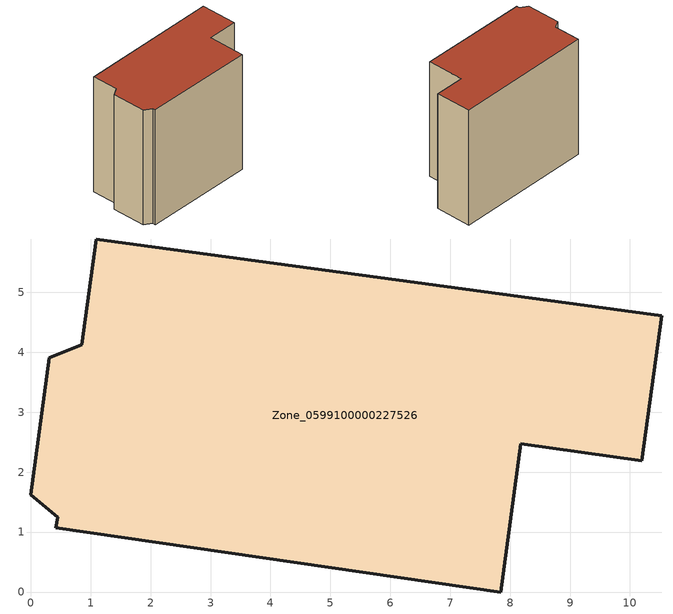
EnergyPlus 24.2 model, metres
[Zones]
Zone_0599100000227526
 floor ground (C_G): 8.18,2.47 7.84,0 0.42,1.07 0.45,1.25 0,1.62 0.31,3.91 0.85,4.13 1.09,5.89 10.53,4.61 10.2,2.19 z2.5
 wall outside (C_F): 0.85,4.13 0.31,3.91 0,1.62 0.45,1.25 0.42,1.07 7.84,0 8.18,2.47 10.2,2.19 10.53,4.61 1.09,5.89 0.85,4.13 z2.5:10.75
 roof outside (C_R): 10.53,4.61 1.09,5.89 0.85,4.13 0.31,3.91 0,1.62 0.45,1.25 0.42,1.07 7.84,0 8.18,2.47 10.2,2.19 z10.75
[BUILDING]
Pand.0599100000227526: North Axis=0; Terrain=City; Loads Convergence Tolerance Value=0.04; Temperature Convergence Tolerance Value=0.4; Solar Distribution=FullExterior; Maximum Number of Warmup Days=25; Minimum Number of Warmup Days=1
[Site:Location]
Rotterdam.The.Hague.AP_ZH_NLD Design_Conditions: Latitude=51.96; Longitude=4.45; Time Zone=1; Elevation=-4.5
[SITE:GROUNDTEMPERATURE:BUILDINGSURFACE]
18, 18, 18, 18, 18, 18, 18, 18, 18, 18, 18, 18
[MATERIAL] Thermal Absorptance=0.9; Solar Absorptance=0.7; Visible Absorptance=0.7
Name | Roughness | Thickness | Conductivity | Density | Specific Heat
G.TI.1946 | MediumSmooth | 0.15 | 1 | 540 | 1210
F.TI.1946 | Rough | 0.3 | 0.857143 | 1920 | 840
R.TI.1946 | MediumRough | 0.2 | 0.1 | 1500 | 1000
[CONSTRUCTION]
C_G: G.TI.1946
C_F: F.TI.1946
C_R: R.TI.1946
[ZONE]
Zone_0599100000227526: Type=1; Multiplier=1; Ceiling Height=Autocalculate; Volume=Autocalculate; Floor Area=autocalculate; Part of Total Floor Area=Yes
[ZONEINFILTRATION:DESIGNFLOWRATE]
Infil_Zone_0599100000227526: Zone or ZoneList or Space or SpaceList=Zone_0599100000227526; Schedule=AlwaysOn; Design Flow Rate Calculation Method=Flow/Area; Flow Rate per Floor Area=0.003; Constant Term Coefficient=1; Temperature Term Coefficient=0; Velocity Term Coefficient=0; Velocity Squared Term Coefficient=0
[HVACTEMPLATE:ZONE:IDEALLOADSAIRSYSTEM]
Zone_0599100000227526: Maximum Heating Supply Air Temperature=50; Minimum Cooling Supply Air Temperature=13; Maximum Heating Supply Air Humidity Ratio=0.0156; Minimum Cooling Supply Air Humidity Ratio=0.0077; Heating Limit=NoLimit; Cooling Limit=NoLimit; Dehumidification Control Type=ConstantSensibleHeatRatio; Cooling Sensible Heat Ratio=0.7; Dehumidification Setpoint=60; Humidification Control Type=None; Humidification Setpoint=30; Outdoor Air Method=None; Outdoor Air Flow Rate per Person=0.00944; Outdoor Air Flow Rate per Zone Floor Area=0; Outdoor Air Flow Rate per Zone=0; Demand Controlled Ventilation Type=None; Outdoor Air Economizer Type=NoEconomizer; Heat Recovery Type=None; Sensible Heat Recovery Effectiveness=0.7; Latent Heat Recovery Effectiveness=0.65
[ZONECONTROL:THERMOSTAT]
ThermostatControl_Zone_0599100000227526: Zone or ZoneList=Zone_0599100000227526; Control Type Schedule=DualSetpointControlType; Control 1=Thermostat_Zone_0599100000227526; Temperature Difference Between Cutout And Setpoint=0
[THERMOSTATSETPOINT:DUALSETPOINT]
Thermostat_Zone_0599100000227526: Heating Setpoint Temperature Schedule=HeatingSetpoint_Zone_0599100000227526; Cooling Setpoint Temperature Schedule=CoolingSetpoint_Zone_0599100000227526
[SCHEDULE:COMPACT]
HeatingSetpoint_Zone_0599100000227526: Through: 12/31, For: AllDays, Until: 24:00, 21
CoolingSetpoint_Zone_0599100000227526: Through: 12/31, For: AllDays, Until: 24:00, 24
DualSetpointControlType: Through: 12/31, For: AllDays, Until: 24:00, 4
AlwaysOn: Through: 12/31, For: AllDays, Until: 24:00, 1
